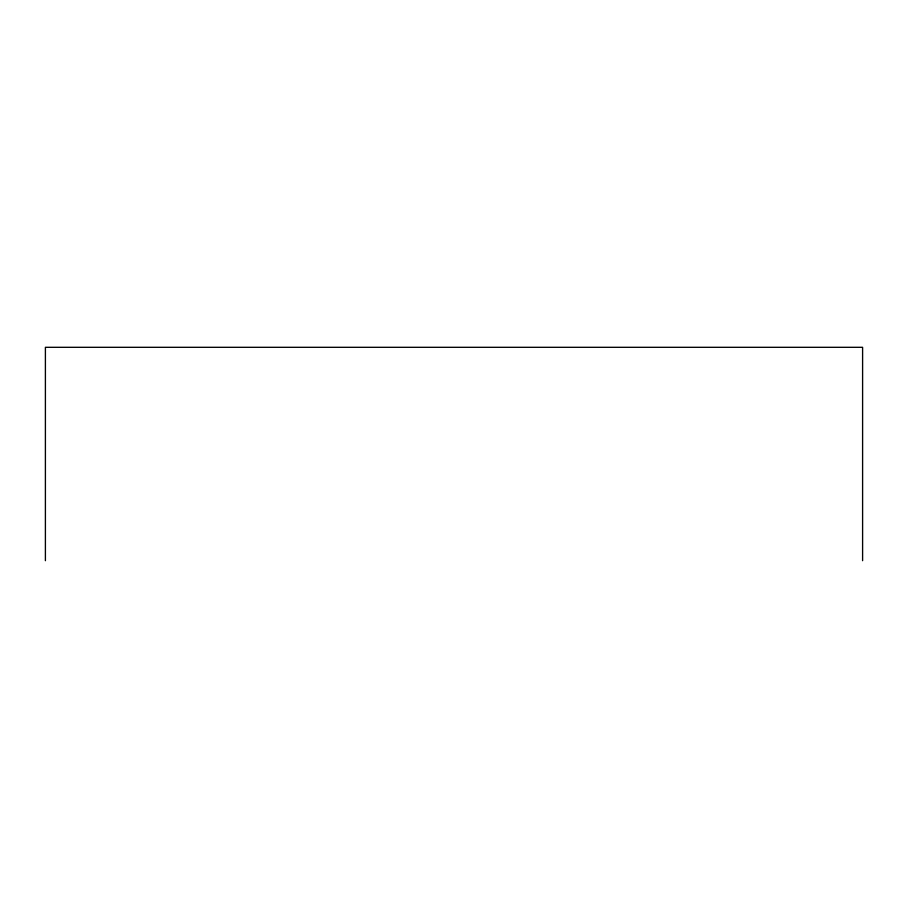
<?xml version="1.0" encoding="UTF-8"?>
<svg xmlns="http://www.w3.org/2000/svg" width="908" height="908" viewBox="0 0 908 908"><rect width="100%" height="100%" fill="white"/><g stroke="black" fill="none" stroke-linecap="round" stroke-linejoin="round"><path stroke-width="1.36" d="M862.6 560.69L862.6 347.31L45.4 347.31L45.4 560.69"/></g></svg>
